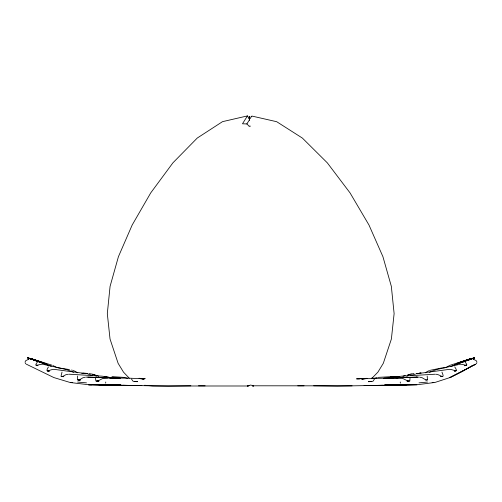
<?xml version="1.0" encoding="UTF-8"?>
<svg xmlns="http://www.w3.org/2000/svg" width="502" height="502" viewBox="0 0 502 502"><rect width="100%" height="100%" fill="white"/><g stroke="black" fill="none" stroke-linecap="round" stroke-linejoin="round"><path stroke-width="0.75" d="M249.626 119.608L246.789 123.994M105.615 383.114L105.778 382.009M25.1 361.967L25.677 360.718L28.633 359.281M476.9 362.714L476.216 363.824M471.001 359.093L471.108 358.767L458.244 363.134M410.046 377.855L409.795 381.043L408 381.074L402.447 378.326L395.89 377.931M28.187 359.426L28.225 358.453L27.415 357.568L41.39 362.538M461.1 362.538L474.679 357.568L473.857 358.453L473.875 359.426M62.022 372.101L61.006 376.299L63.861 376.713M250.153 118.641L251.326 116.546L252.217 116.131L276.702 121.71L302.399 138.094L327.335 162.868L350.063 192.925L369.001 225.065L382.938 256.71L391.34 286.353L394.12 313.624L391.384 339.019L383.315 363.285L377.918 372.133L371.587 378.646M248.904 118.641L247.455 115.906L242.479 123.793L247.047 123.95L248.948 126.14L250.26 126.096L249.933 126.284M251.151 116.809L251.753 116.169M406.821 376.331L409.475 374.523M374.486 379.048L372.942 381.288L368.675 381.708M425.596 372.81L427.114 371.562L429.568 370.501M48.443 366.874C43.737 374.68 51.267 368.324 54.931 369.453L85.472 373.57M388.228 378.295L390.092 377.24M471.51 358.422L457.975 363.097M445.431 367.659L450.35 365.192L470.318 358.786M437.223 369.416L458.884 364.521C461.896 362.89 470.562 368.543 465.015 361.942M37.512 361.942C32.134 368.593 41.001 362.846 44 364.521L65.781 369.416M429.455 372.264L435.843 369.773M373.149 378.671L376.82 377.517M450.702 366.636L455.967 364.295L474.239 357.876M142.643 379.575L144.858 378.577L138.866 378.307M410.58 375.722L415.493 374.04M402.949 376.268L405.302 375.32M420.896 373.011L417.896 373.57L448.631 369.453C452.333 368.393 459.75 374.611 454.749 366.874M475.005 364.521L470.612 366.698L475.689 364.176L449.936 377.579L435.046 382.424L417.557 384.701L364.094 385.592L382.737 385.285M62.323 376.619L66.007 374.655L68.379 374.235M391.704 378.131L395.595 376.989M361.509 378.803L367.044 378.307M66.308 369.654L66.641 369.528M459.223 363.159L474.44 357.713M468.121 360.085L470.28 359.338M455.967 364.295L474.076 358.051M467.362 360.179L471.039 358.917M454.58 364.816L466.057 360.919M468.209 360.191L473.944 358.246M85.321 373.72L86.633 373.438M457.648 363.109L471.34 358.516M104.19 376.745L105.696 376.431M430.333 370.269L441.885 367.922M464.325 365.732L466.565 365.149M435.974 374.235C440.147 374.36 445.556 380.472 441.948 372.101M464.915 365.632L466.421 365.249M464.764 365.72L466.27 365.349M247.455 115.906L222.511 121.653L197.273 138.037L172.926 162.824L150.732 192.887L132.164 225.04L118.416 256.698L110.076 286.347L107.309 313.637L110.038 339.032L118.114 363.31L123.517 372.164L129.284 378.194L138.571 378.59M410.661 374.166L413.924 373.557M407.693 374.787L411.32 374.015M416.647 373.795L420.971 372.999M454.523 371.066L456.061 370.821M454.348 371.147L455.891 370.909M85.284 377.19L82.88 377.786L79.159 380.027L77.584 379.926L77.59 376.011M396.63 376.814L401.575 376.161L435.215 374.216M377.673 377.404L395.557 376.418M419.019 382.857L427.566 382.06M442.626 367.834L444.49 367.809M440.856 376.625L442.4 376.513M419.848 377.19L422.251 377.786L425.978 380.027L427.491 379.926L427.183 376.011M440.649 376.669L442.193 376.569M81.757 373.218L82.384 373.187M86.055 377.121L119.89 378.263M407.172 381.15L409.494 381.049M407.04 381.137L408.597 381.068M364.17 378.696L396.279 377.924M390.462 376.607L396.963 376.393M368.487 381.595L371.587 381.476M383.49 378.27L419.076 377.121M383.961 378.27L417.325 377.077L416.346 377.109M190.867 385.793L168.27 386.094L88.534 384.727L70.23 382.518L53.896 377.579L26.33 364.176M425.69 379.995L427.233 379.945M368.813 381.62L371.129 381.545M352.097 385.85L252.575 385.793L253.046 385.963M357.901 378.696L366.109 378.452L360.392 378.414M356.382 378.828L365.713 378.558L361.045 378.577L363.26 379.575M368.336 381.677L370.677 381.608M356.878 378.928L359.965 378.847M107.679 377.912L102.653 378.502L97.764 381.074L95.92 381.043L95.436 377.855M384.287 385.26L416.911 384.727L337.313 386.094L313.687 385.781M140.836 378.859L144.156 378.822M396.931 377.924L398.042 377.912M106.305 376.393L106.976 376.393M384.934 384.871L405.214 384.783M384.94 384.902L406.777 384.783M144.018 378.671L140.183 378.558L144.513 378.69M297.761 385.825L304.043 385.806M361.384 378.69L365.362 378.696M198.459 385.806L205.136 385.825M252.939 385.944L253.686 385.944L250.724 385.034L247.367 385.994L152.677 385.994L144.626 385.254M91.653 384.745L88.534 384.727L141.84 385.592L123.028 385.285M100.224 384.783L120.486 384.871M91.659 384.745L88.534 384.727L121.459 385.26M98.693 384.783L120.58 384.902M145.197 378.483L139.788 378.452L143.654 378.564M139.349 378.364L144.758 378.408M361.741 378.822L365.061 378.859M57.968 367.778L69.464 369.579M109.492 377.924L129.252 378.226M137.353 381.708L133.099 381.288L131.474 379.048M69.138 374.216L102.031 376.161L108.055 376.989L111.927 378.131M140.535 378.696L144.338 378.803M135.358 381.608L136.908 381.652M134.906 381.545L137.247 381.627M87.806 377.077L120.348 378.27M77.848 379.945L80.458 380.064M134.454 381.476L137.579 381.595M78.632 379.995L80.194 380.058M371.536 378.219L376.067 378.426L371.612 378.232M97.457 381.068L99.007 381.137M96.227 381.049L98.574 381.156M97.15 381.068L98.706 381.137M419.44 373.187L420.061 373.218M111.977 376.625L123.981 377.404L127.47 378.188M62.104 376.569L63.647 376.676M61.884 376.513L63.421 376.625M77.565 382.06L86.501 382.857M416.378 373.438L417.708 373.72M397.584 376.431L399.109 376.745M47.721 370.997L49.252 371.223M47.533 370.909L49.064 371.147M47.351 370.821L48.876 371.066M89.049 373.557L91.69 374.015M87.881 374.04L92.788 375.722M36.426 365.349L37.932 365.72M36.263 365.249L37.776 365.632M71.522 370.043L72.376 370.269M36.1 365.149L37.606 365.538M93.027 374.335L92.387 374.166L95.738 375.126M67.168 369.773L73.593 372.264M31.588 358.786L51.976 365.192M96.453 375.32L98.737 376.268M28.143 358.246L31.814 359.463M33.289 359.947L51.191 366.222M30.496 358.422L44.345 363.109M73.173 370.501L75.739 371.562L77.321 372.81M28.018 358.051L47.991 364.816M41.064 362.105L30.66 358.516M40.863 362.168L30.886 358.767L30.986 359.093M27.855 357.876L46.592 364.295M30.955 358.917L34.619 360.179M27.654 357.713L43.285 363.159M113.264 377.24L115.215 378.295M436.043 369.528L436.382 369.654M93.623 374.523L96.397 376.331M52.961 365.538L57.096 367.659M252.575 385.793L252.983 385.963M25.79 363.824L25.1 362.714M473.417 359.281L476.329 360.718L476.9 361.967M400.238 382.009L400.414 383.114M471.573 366.184L462.173 371.436L471.573 366.184M462.606 371.21L449.936 377.579L462.606 371.21M248.904 385.825L247.367 385.994L248.904 385.825M433.784 382.549L432.216 382.58L433.784 382.549M72.476 382.58L70.907 382.549L72.464 382.612M87.743 373.425L83.075 373.193L87.743 373.425M249.381 120.034L249.287 116.288L249.343 120.034"/></g></svg>
